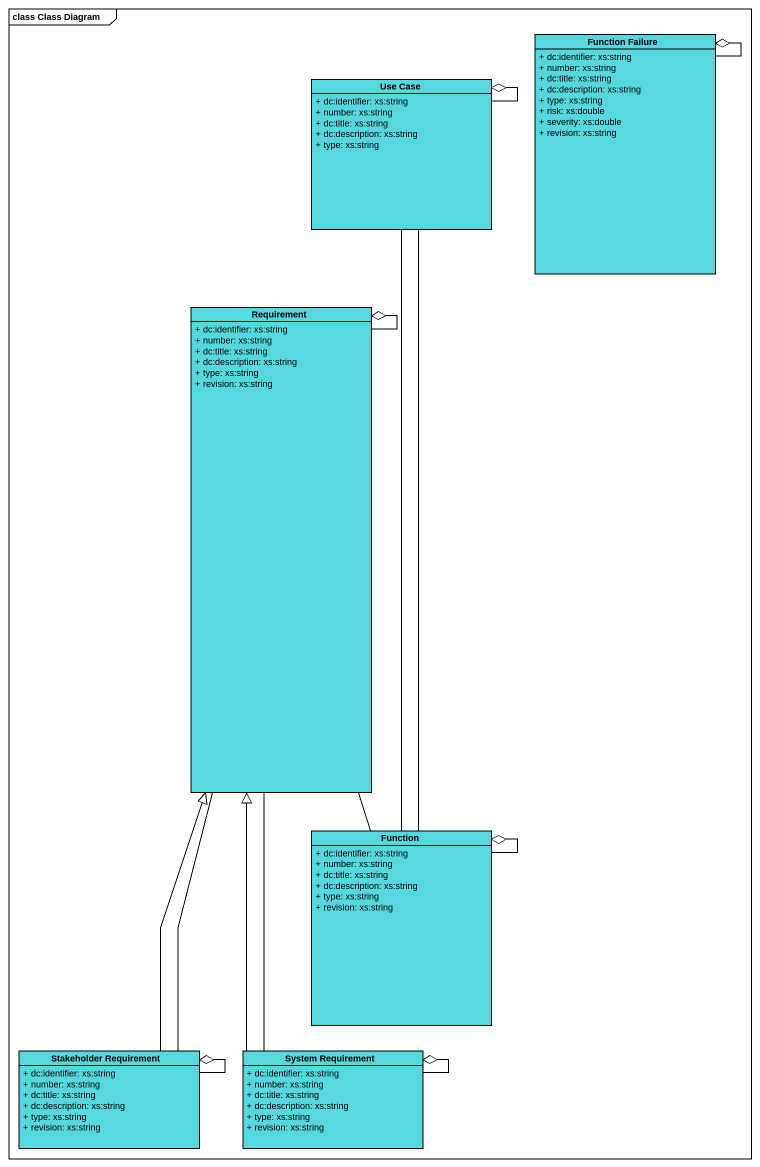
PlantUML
@startuml
mainframe class Class Diagram
hide circle
hide empty members
skinparam classAttributeIconSize 0
class "Function Failure" as Function_Failure #56D8DE {
  + dc:identifier: xs:string
  + number: xs:string
  + dc:title: xs:string
  + dc:description: xs:string
  + type: xs:string
  + risk: xs:double
  + severity: xs:double
  + revision: xs:string
}
class "Use Case" as Use_Case #56D8DE {
  + dc:identifier: xs:string
  + number: xs:string
  + dc:title: xs:string
  + dc:description: xs:string
  + type: xs:string
}
class Requirement #56D8DE {
  + dc:identifier: xs:string
  + number: xs:string
  + dc:title: xs:string
  + dc:description: xs:string
  + type: xs:string
  + revision: xs:string
}
class Function #56D8DE {
  + dc:identifier: xs:string
  + number: xs:string
  + dc:title: xs:string
  + dc:description: xs:string
  + type: xs:string
  + revision: xs:string
}
class "Stakeholder Requirement" as Stakeholder_Requirement #56D8DE {
  + dc:identifier: xs:string
  + number: xs:string
  + dc:title: xs:string
  + dc:description: xs:string
  + type: xs:string
  + revision: xs:string
}
class "System Requirement" as System_Requirement #56D8DE {
  + dc:identifier: xs:string
  + number: xs:string
  + dc:title: xs:string
  + dc:description: xs:string
  + type: xs:string
  + revision: xs:string
}
Function_Failure -- Function_Failure
Function_Failure -- Function_Failure
Function_Failure --o Function_Failure
Use_Case -- Use_Case
Use_Case -- Use_Case
Use_Case --o Use_Case
Requirement -- Requirement
Requirement -- Requirement
Requirement -- Requirement
Requirement --o Requirement
Function -up- Use_Case
Function -up- Use_Case
Function -up- Requirement
Function -- Function
Function -- Function
Function -- Function
Function -- Function
Function --o Function
Stakeholder_Requirement -up-|> Requirement
Stakeholder_Requirement -up- Requirement
Stakeholder_Requirement -- Stakeholder_Requirement
Stakeholder_Requirement -- Stakeholder_Requirement
Stakeholder_Requirement --o Stakeholder_Requirement
System_Requirement -up-|> Requirement
System_Requirement -up- Requirement
System_Requirement -- System_Requirement
System_Requirement -- System_Requirement
System_Requirement --o System_Requirement
@enduml
